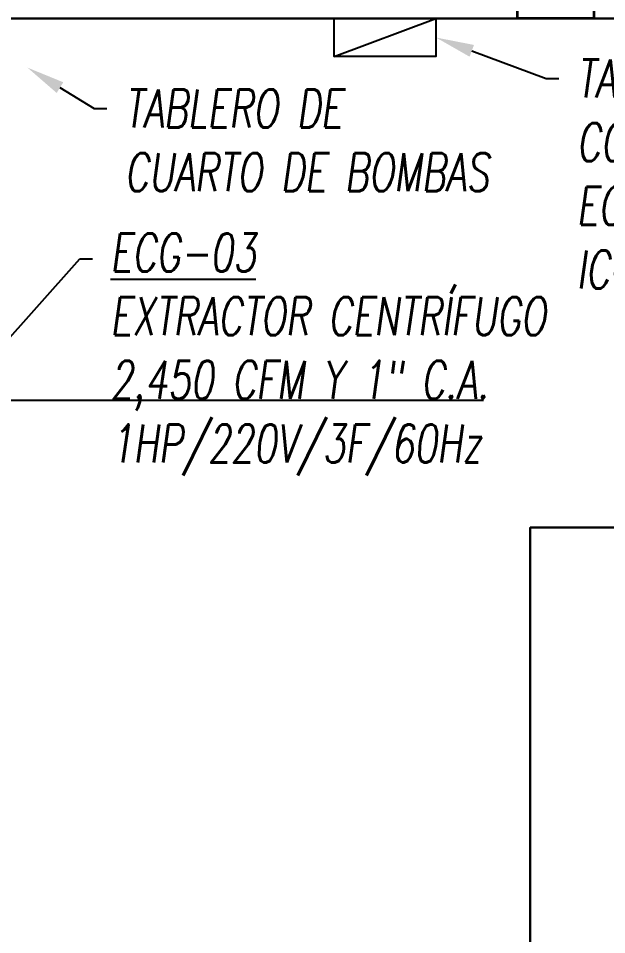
# Model space of a CAD drawing. Extents: x 226317 to 226469, y 8188101 to 8188260.
# Drawn here: x 226393.717 to 226396.027, y 8188239.311 to 8188242.91 of the extents above; entities that cross this region are included whole.
import ezdxf
from ezdxf import colors
from ezdxf.entities.mleader import LeaderData, LeaderLine
from ezdxf.math import Vec2, Vec3

# ---------------------------------------------------------------- set-up
doc = ezdxf.new("R2010")
doc.units = 0
doc.header["$LTSCALE"] = 15
doc.linetypes.add('CENTER', pattern=[2, 1.25, -0.25, 0.25, -0.25])
doc.layers.add('A-ESTRUCTURA-PLACAS', color=252, linetype='Continuous', lineweight=35)
doc.layers.add('A-MUROS', color=252, linetype='Continuous', lineweight=30)
for name, color, linetype in [('A_50_CortesElev', 250, 'CENTER'), ('L4 Linea mediana', 191, 'Continuous'), ('L6 Linea fina', 141, 'Continuous')]:
    doc.layers.add(name, color=color, linetype=linetype)
doc.styles.add('JNV ING', font='romans.shx', dxfattribs={"width": 0.7, "oblique": 8, "height": 0.15})

# ---------------------------------------------------------------- blocks, each defined once
blk = doc.blocks.new('Cortes-Elev.')
at = {"layer": 'A_50_CortesElev', "linetype": 'CENTER', "ltscale": 0.5}
blk.add_lwpolyline([(103.9309, 28.3545), (-19.0944, 28.3545)], dxfattribs=at)

msp = doc.modelspace()

# ---------------------------------------------------------------- linework, layer by layer
at = {"layer": 'A-ESTRUCTURA-PLACAS'}
msp.add_lwpolyline([(226395.6771, 8188243.6096), (226395.9771, 8188243.6096), (226395.9771, 8188242.9096), (226395.6771, 8188242.9096)], close=True, dxfattribs=at)
at = {"layer": 'A-MUROS'}
msp.add_lwpolyline([(226392.0515, 8188247.9096), (226395.6771, 8188247.9096), (226395.6771, 8188243.0599), (226393.0515, 8188243.0598), (226393.0515, 8188242.9098), (226398.3771, 8188242.9096), (226398.3771, 8188240.91), (226395.7271, 8188240.91), (226395.7271, 8188232.0596), (226389.8671, 8188232.0596), (226389.8671, 8188242.9097), (226392.0515, 8188242.9101), (226392.0515, 8188245.11), (226394.6771, 8188245.11), (226394.6771, 8188245.2594)], dxfattribs=at)
at = {"layer": 'L4 Linea mediana'}
msp.add_lwpolyline([(226394.957, 8188242.9097), (226395.357, 8188242.9097), (226395.357, 8188242.7597), (226394.957, 8188242.7597)], close=True, dxfattribs=at)
msp.add_lwpolyline([(226394.957, 8188242.7597), (226395.357, 8188242.9097)], dxfattribs=at)

# ---------------------------------------------------------------- block references
at = {"layer": 'A_50_CortesElev'}
msp.add_blockref('Cortes-Elev.', (226362.8621, 8188213.0552), dxfattribs=at)

# ---------------------------------------------------------------- leaders
at = {"layer": 'L6 Linea fina'}
ml = msp.add_multileader_mtext('Standard', dxfattribs=at)
ml.set_content('TABLERO DE\\PCONTROL\\PECG-03\\PICG-05', color=12, style='JNV ING')
ml.set_leader_properties(color=256, linetype='ByLayer', lineweight=-1)
ml.build(insert=Vec2(0, 0))
ml.multileader.update_dxf_attribs({"dogleg_length": 0.05, "arrow_head_size": 0.15})
ctx = ml.context
ctx.base_point, ctx.char_height, ctx.arrow_head_size, ctx.landing_gap_size, ctx.plane_origin = Vec3(226395.8391, 8188242.674), 0.15, 0.15, 0.07, Vec3(226395.3606, 8188242.732)
notes = []
notes.append((ctx, [(0, (1, 1, 0), (226395.7891, 8188242.674), (1, 0), 0.05, [(0, [(226395.357, 8188242.8347)], 0, [])])]))
ctx.mtext.insert, ctx.mtext.flow_direction = Vec3(226395.9091, 8188242.749), 5
ml = msp.add_multileader_mtext('Standard', dxfattribs=at)
ml.set_content('TABLERO DE\\PCUARTO DE BOMBAS', color=12, style='JNV ING')
ml.set_leader_properties(color=256, linetype='ByLayer', lineweight=-1)
ml.build(insert=Vec2(0, 0))
ml.multileader.update_dxf_attribs({"dogleg_length": 0.05, "arrow_head_size": 0.15})
ctx = ml.context
ctx.base_point, ctx.char_height, ctx.arrow_head_size, ctx.landing_gap_size, ctx.plane_origin = Vec3(226394.0644, 8188242.5557), 0.15, 0.15, 0.07, Vec3(226393.7562, 8188242.6137)
notes.append((ctx, [(0, (1, 1, 0), (226394.0144, 8188242.5557), (1, 0), 0.05, [(0, [(226393.7527, 8188242.7165)], 0, [])])]))
ctx.mtext.insert, ctx.mtext.flow_direction = Vec3(226394.1344, 8188242.6307), 5
ml = msp.add_multileader_mtext('Standard', dxfattribs=at)
ml.set_content('{\\LECG-03\\P}EXTRACTOR CENTRÍFUGO\\P2,450 CFM Y 1" C.A.\\P1HP/220V/3F/60Hz', color=12, style='JNV ING')
ml.set_leader_properties(color=256, linetype='ByLayer', lineweight=-1)
ml.build(insert=Vec2(0, 0))
ml.multileader.update_dxf_attribs({"dogleg_length": 0.05, "arrow_head_size": 0.15})
ctx = ml.context
ctx.base_point, ctx.char_height, ctx.arrow_head_size, ctx.landing_gap_size, ctx.plane_origin = Vec3(226394.0084, 8188241.9654), 0.15, 0.15, 0.07, Vec3(226393.4195, 8188241.3627)
notes.append((ctx, [(0, (1, 1, 0), (226393.9584, 8188241.9654), (1, 0), 0.05, [(0, [(226393.4195, 8188241.3627)], 0, [])])]))
ctx.mtext.insert, ctx.mtext.flow_direction = Vec3(226394.0784, 8188242.0654), 5
for ctx, leaders in notes:
    for number, flags, end, landing, length, lines in leaders:
        leader = LeaderData()
        leader.index, (leader.has_last_leader_line, leader.has_dogleg_vector, leader.attachment_direction) = number, flags
        leader.last_leader_point, leader.dogleg_vector, leader.dogleg_length = Vec3(end), Vec3(landing), length
        for number, points, colour, breaks in lines:
            line = LeaderLine()
            line.index, line.vertices, line.color, line.breaks = number, Vec3.list(points), colors.encode_raw_color(colour), breaks
            leader.lines.append(line)
        ctx.leaders.append(leader)

doc.saveas('drawing.dxf')
